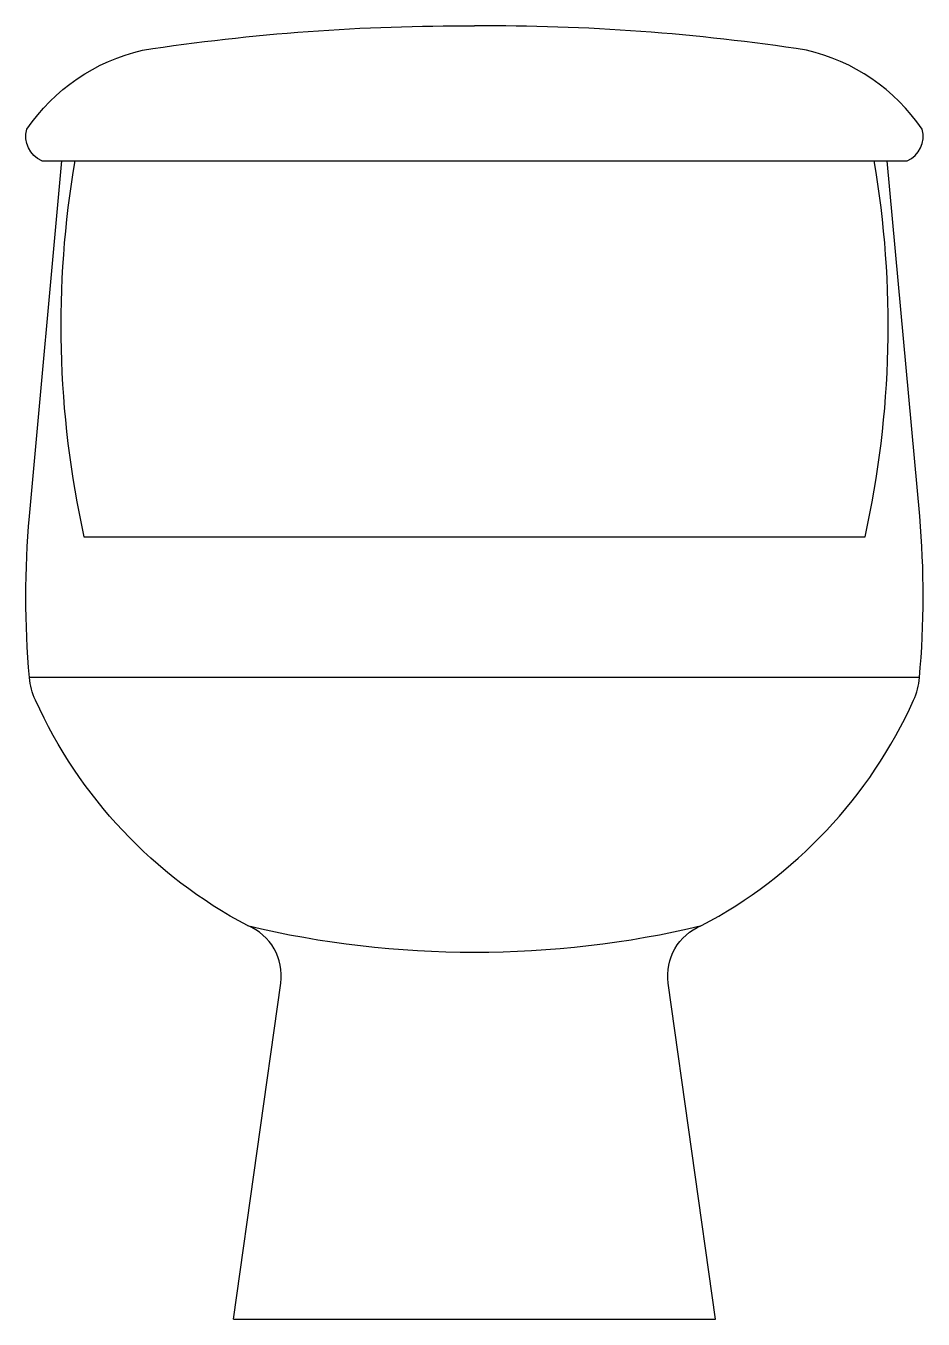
# Model space of a CAD drawing. Header units: millimetres. Extents: x 47.657 to 48.087, y -6.574 to -5.954.
import ezdxf

# ---------------------------------------------------------------- set-up
doc = ezdxf.new("R2010")
doc.units = ezdxf.units.MM
doc.header["$LTSCALE"] = 10

msp = doc.modelspace()

# ---------------------------------------------------------------- linework, layer by layer
for p, q in [((47.66491, -6.01865), (48.07954, -6.01865)), ((47.68501, -6.19889), (48.05944, -6.19889)), ((48.08547, -6.26634), (47.65891, -6.26634)), ((47.75669, -6.57389), (47.98775, -6.57389))]:
    msp.add_line(p, q)
for points in [[(47.66491, -6.01865, -0.37329), (47.65767, -6.00361, -0.188163), (47.71315, -5.96565, -0.039516), (47.87222, -5.95404, -0.264675)], [(48.07954, -6.01865, 0.37329), (48.08678, -6.00361, 0.188163), (48.03129, -5.96565, 0.039516), (47.87222, -5.95404, 0.264675)], [(47.75669, -6.57389), (47.77938, -6.4129, 0.344528), (47.76344, -6.38529, -0.1665), (47.66183, -6.27725, -0.087485), (47.65891, -6.26634, -0.043664), (47.65891, -6.1891), (47.6745, -6.01865)], [(47.98775, -6.57389), (47.96507, -6.4129, -0.344528), (47.98101, -6.38529, 0.166447), (48.08268, -6.27725, 0.087759), (48.08547, -6.26634, 0.043664), (48.08561, -6.1891), (48.06995, -6.01865)]]:
    msp.add_lwpolyline(points, format="xyb")
for centre, radius, start, end in [((48.14206, -6.09778), 0.4681, 170.26727, 192.4748), ((47.60238, -6.09778), 0.4681, 347.5252, 9.73273), ((47.87222, -5.92739), 0.47065, 256.63617, 283.36383)]:
    msp.add_arc(centre, radius, start, end)

doc.saveas('drawing.dxf')
